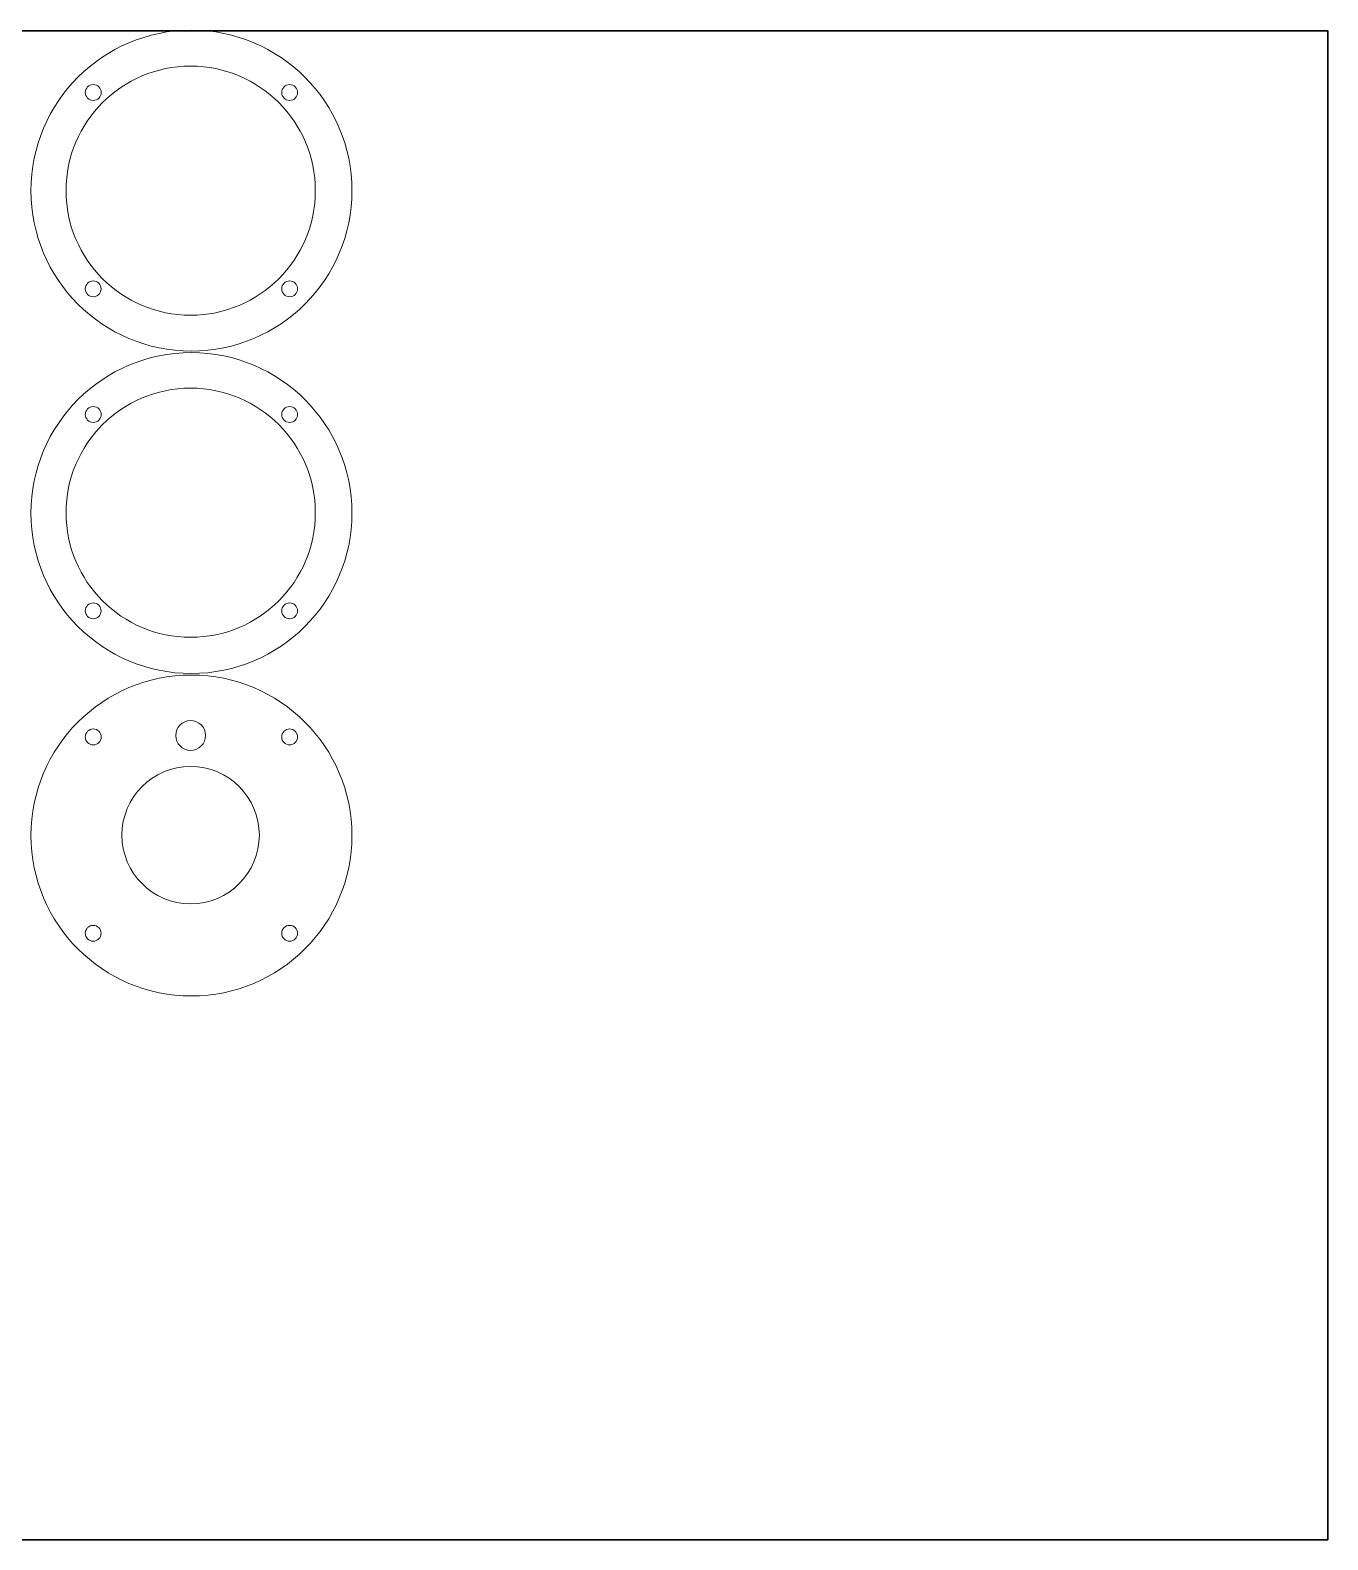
# Model space of a CAD drawing. Header units: inches. Extents: x -6.7 to 16.9, y -9 to 6.7.
# Drawn here: x 3.36 to 16.9, y -9.02 to 6.73 of the extents above; entities that cross this region are included whole.
import ezdxf

# ---------------------------------------------------------------- set-up
doc = ezdxf.new("R2010")
doc.units = ezdxf.units.IN
doc.header["$MEASUREMENT"] = 0
for name, color, linetype in [('800x600', 7, 'Continuous'), ('Layer12', 7, 'Continuous'), ('Layer4', 7, 'Continuous'), ('Layer5', 7, 'Continuous'), ('Layer8', 7, 'Continuous')]:
    doc.layers.add(name, color=color, linetype=linetype)

msp = doc.modelspace()

# ---------------------------------------------------------------- linework, layer by layer
at = {"layer": '800x600', "color": 30, "lineweight": 35, "true_color": 0xf7931d}
msp.add_lwpolyline([(16.897, -9.024), (-6.73, -9.024), (-6.73, 6.722), (16.897, 6.722), (16.897, -9.024)], dxfattribs=at)
at = {"layer": 'Layer12', "color": 22, "lineweight": 9, "true_color": 0xed1f24}
for points in [[(6.714, -1.674), (6.714, -2.599), (5.964, -3.349), (5.039, -3.349), (4.114, -3.349), (3.365, -2.599), (3.365, -1.674), (3.365, -0.75), (4.114, 0), (5.039, 0), (5.964, 0), (6.714, -0.75), (6.714, -1.674)], [(4.098, -0.646), (4.098, -0.692), (4.061, -0.729), (4.015, -0.729), (3.969, -0.729), (3.932, -0.692), (3.932, -0.646), (3.932, -0.6), (3.969, -0.563), (4.015, -0.563), (4.061, -0.563), (4.098, -0.6), (4.098, -0.646)], [(5.187, -0.63), (5.187, -0.716), (5.117, -0.786), (5.031, -0.786), (4.945, -0.786), (4.876, -0.716), (4.876, -0.63), (4.876, -0.544), (4.945, -0.475), (5.031, -0.475), (5.117, -0.475), (5.187, -0.544), (5.187, -0.63)], [(5.981, -0.646), (5.981, -0.692), (6.018, -0.729), (6.064, -0.729), (6.109, -0.729), (6.146, -0.692), (6.146, -0.646), (6.146, -0.6), (6.109, -0.563), (6.064, -0.563), (6.018, -0.563), (5.981, -0.6), (5.981, -0.646)], [(4.097, -2.695), (4.097, -2.649), (4.06, -2.612), (4.015, -2.612), (3.969, -2.612), (3.932, -2.649), (3.932, -2.695), (3.932, -2.741), (3.969, -2.778), (4.015, -2.778), (4.06, -2.778), (4.097, -2.741), (4.097, -2.695)], [(5.981, -2.695), (5.981, -2.649), (6.018, -2.612), (6.064, -2.612), (6.109, -2.612), (6.146, -2.649), (6.146, -2.695), (6.146, -2.741), (6.109, -2.778), (6.064, -2.778), (6.018, -2.778), (5.981, -2.741), (5.981, -2.695)]]:
    msp.add_open_spline(points, degree=3, knots=[0, 0, 0, 0, 1, 1, 1, 2, 2, 2, 3, 3, 3, 4, 4, 4, 4], dxfattribs=at)
at = {"layer": 'Layer12', "color": 93, "lineweight": 9, "true_color": 0x69bd45}
msp.add_open_spline([(5.748, -1.671), (5.748, -2.066), (5.427, -2.387), (5.031, -2.387), (4.635, -2.387), (4.314, -2.066), (4.314, -1.671), (4.314, -1.275), (4.635, -0.954), (5.031, -0.954), (5.427, -0.954), (5.748, -1.275), (5.748, -1.671)], degree=3, knots=[0, 0, 0, 0, 1, 1, 1, 2, 2, 2, 3, 3, 3, 4, 4, 4, 4], dxfattribs=at)
at = {"layer": 'Layer4', "color": 22, "lineweight": 9, "true_color": 0xed1f24}
for points in [[(6.714, 5.055), (6.714, 4.13), (5.964, 3.381), (5.039, 3.381), (4.114, 3.381), (3.365, 4.13), (3.365, 5.055), (3.365, 5.98), (4.114, 6.73), (5.039, 6.73), (5.964, 6.73), (6.714, 5.98), (6.714, 5.055)], [(6.332, 5.055), (6.332, 4.337), (5.749, 3.755), (5.031, 3.755), (4.313, 3.755), (3.731, 4.337), (3.731, 5.055), (3.731, 5.773), (4.313, 6.355), (5.031, 6.355), (5.749, 6.355), (6.332, 5.773), (6.332, 5.055)], [(4.098, 6.079), (4.098, 6.034), (4.061, 5.997), (4.015, 5.997), (3.969, 5.997), (3.932, 6.034), (3.932, 6.079), (3.932, 6.125), (3.969, 6.162), (4.015, 6.162), (4.061, 6.162), (4.098, 6.125), (4.098, 6.079)], [(5.981, 6.079), (5.981, 6.034), (6.018, 5.997), (6.064, 5.997), (6.109, 5.997), (6.146, 6.034), (6.146, 6.079), (6.146, 6.125), (6.109, 6.162), (6.064, 6.162), (6.018, 6.162), (5.981, 6.125), (5.981, 6.079)], [(4.097, 4.031), (4.097, 4.076), (4.06, 4.113), (4.015, 4.113), (3.969, 4.113), (3.932, 4.076), (3.932, 4.031), (3.932, 3.985), (3.969, 3.948), (4.015, 3.948), (4.06, 3.948), (4.097, 3.985), (4.097, 4.031)], [(5.981, 4.031), (5.981, 4.076), (6.018, 4.113), (6.064, 4.113), (6.109, 4.113), (6.146, 4.076), (6.146, 4.031), (6.146, 3.985), (6.109, 3.948), (6.064, 3.948), (6.018, 3.948), (5.981, 3.985), (5.981, 4.031)]]:
    msp.add_open_spline(points, degree=3, knots=[0, 0, 0, 0, 1, 1, 1, 2, 2, 2, 3, 3, 3, 4, 4, 4, 4], dxfattribs=at)
at = {"layer": 'Layer5', "color": 22, "lineweight": 9, "true_color": 0xed1f24}
for points in [[(4.098, 2.719), (4.098, 2.673), (4.061, 2.636), (4.015, 2.636), (3.969, 2.636), (3.932, 2.673), (3.932, 2.719), (3.932, 2.764), (3.969, 2.801), (4.015, 2.801), (4.061, 2.801), (4.098, 2.764), (4.098, 2.719)], [(5.981, 2.719), (5.981, 2.673), (6.018, 2.636), (6.064, 2.636), (6.109, 2.636), (6.146, 2.673), (6.146, 2.719), (6.146, 2.764), (6.109, 2.801), (6.064, 2.801), (6.018, 2.801), (5.981, 2.764), (5.981, 2.719)], [(4.097, 0.67), (4.097, 0.715), (4.06, 0.753), (4.015, 0.753), (3.969, 0.753), (3.932, 0.715), (3.932, 0.67), (3.932, 0.624), (3.969, 0.587), (4.015, 0.587), (4.06, 0.587), (4.097, 0.624), (4.097, 0.67)], [(5.981, 0.67), (5.981, 0.715), (6.018, 0.753), (6.064, 0.753), (6.109, 0.753), (6.146, 0.715), (6.146, 0.67), (6.146, 0.624), (6.109, 0.587), (6.064, 0.587), (6.018, 0.587), (5.981, 0.624), (5.981, 0.67)]]:
    msp.add_open_spline(points, degree=3, knots=[0, 0, 0, 0, 1, 1, 1, 2, 2, 2, 3, 3, 3, 4, 4, 4, 4], dxfattribs=at)
at = {"layer": 'Layer8', "color": 22, "lineweight": 9, "true_color": 0xed1f24}
for points in [[(6.714, 1.69), (6.714, 0.765), (5.964, 0.016), (5.039, 0.016), (4.114, 0.016), (3.365, 0.765), (3.365, 1.69), (3.365, 2.615), (4.114, 3.365), (5.039, 3.365), (5.964, 3.365), (6.714, 2.615), (6.714, 1.69)], [(6.332, 1.694), (6.332, 0.976), (5.749, 0.394), (5.031, 0.394), (4.313, 0.394), (3.731, 0.976), (3.731, 1.694), (3.731, 2.412), (4.313, 2.994), (5.031, 2.994), (5.749, 2.994), (6.332, 2.412), (6.332, 1.694)]]:
    msp.add_open_spline(points, degree=3, knots=[0, 0, 0, 0, 1, 1, 1, 2, 2, 2, 3, 3, 3, 4, 4, 4, 4], dxfattribs=at)

doc.saveas('drawing.dxf')
